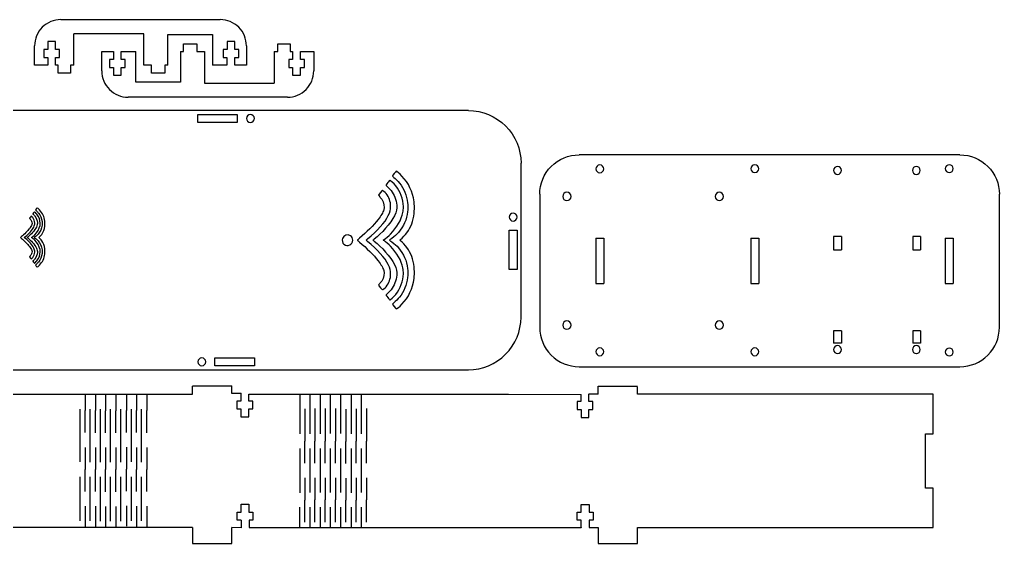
# Model space of a CAD drawing. Extents: x -98 to 566, y 230 to 443.
# Drawn here: x 192.7 to 565.6, y 230.1 to 429.5 of the extents above; entities that cross this region are included whole.
import ezdxf

# ---------------------------------------------------------------- set-up
doc = ezdxf.new("R2010")
doc.units = 0
doc.layers.add('Layer', color=7, linetype='CONTINUOUS')
doc.layers.add('Layer_1', color=7, linetype='CONTINUOUS')

msp = doc.modelspace()

# ---------------------------------------------------------------- linework, layer by layer
at = {"layer": 'Layer', "color": 7}
for p, q in [((333.913048, 358.412459), (333.913105, 358.414265)), ((338.770347, 358.088298), (338.770996, 358.088976)), ((342.936793, 358.003829), (342.936793, 358.003829)), ((198.442286, 352.071407), (198.44231, 352.072182)), ((200.526975, 351.932282), (200.527253, 351.932572)), ((202.315159, 351.896029), (202.315159, 351.896029)), ((193.007432, 346.553933), (193.008644, 346.552722)), ((193.021459, 346.55294), (193.021459, 346.55294)), ((195.539972, 346.553873), (195.539972, 346.552661)), ((319.476986, 345.517754), (319.476986, 345.517754)), ((321.249906, 345.556813), (321.252729, 345.553991)), ((321.282588, 345.554499), (321.282588, 345.554499)), ((327.150693, 345.556672), (327.150693, 345.55385))]:
    msp.add_line(p, q, dxfattribs=at)
for points in [[(336.035303, 371.774044), (335.926817, 371.732416), (334.594304, 370.016195), (334.594304, 369.918207)], [(334.594304, 369.918207), (334.594304, 369.883607), (334.822227, 369.671319), (335.100837, 369.446614)], [(335.100837, 369.446614), (335.777295, 368.901022), (336.70654, 367.965991), (337.249225, 367.28513)], [(338.185893, 369.972789), (337.338012, 370.857584), (336.177853, 371.828739), (336.035303, 371.774044)], [(342.847272, 360.19805), (342.319235, 364.00472), (340.749966, 367.296955), (338.185893, 369.972789)], [(332.816417, 367.446702), (332.203628, 366.631052), (332.04516, 366.34629), (332.20947, 366.34629)], [(332.20947, 366.34629), (332.334015, 366.34629), (333.638079, 365.045979), (334.071855, 364.490453)], [(333.552227, 368.361498), (333.514889, 368.348233), (333.183814, 367.935681), (332.816417, 367.446702)], [(335.849064, 366.241501), (335.155052, 367.08907), (333.714533, 368.419014), (333.552227, 368.361498)], [(338.768174, 358.37498), (338.712576, 361.110729), (337.658391, 364.031842), (335.849064, 366.241501)], [(337.249225, 367.28513), (338.95715, 365.142358), (340.041024, 362.563948), (340.393209, 359.813777)], [(329.325949, 362.700148), (329.273908, 362.592057), (329.349374, 362.477588), (329.751682, 362.062608)], [(330.753853, 364.523219), (330.656825, 364.520397), (329.477898, 363.015729), (329.325949, 362.700148)], [(329.751682, 362.062608), (330.021401, 361.78445), (330.370821, 361.36075), (330.526777, 361.119421)], [(332.17518, 363.27653), (331.736438, 363.812809), (330.922678, 364.527255), (330.753853, 364.523219)], [(333.913105, 358.414265), (333.903509, 360.210638), (333.29803, 361.904112), (332.17518, 363.27653)], [(334.071855, 364.490453), (335.323228, 362.887882), (336.079471, 360.973174), (336.272624, 358.918624)], [(330.526777, 361.119421), (331.359248, 359.831359), (331.675619, 358.226277), (331.319313, 357.117397)], [(333.030991, 354.884229), (333.686, 356.226845), (333.919624, 357.166363), (333.913048, 358.412459)], [(336.272624, 358.918624), (336.405635, 357.504155), (336.17156, 356.458239), (335.366549, 354.868566)], [(338.573864, 356.138594), (338.701767, 356.766256), (338.766593, 357.421322), (338.770347, 358.088298)], [(338.770996, 358.088976), (338.770996, 358.184254), (338.770826, 358.279222), (338.768174, 358.37498)], [(340.393209, 359.813777), (340.488882, 359.066847), (340.489278, 357.170822), (340.393209, 356.390336)], [(342.936793, 358.003829), (342.936793, 358.894551), (342.906257, 359.772685), (342.847272, 360.19805)], [(197.086401, 354.694065), (197.044758, 354.692854), (196.538778, 354.04707), (196.473564, 353.911627)], [(197.696416, 354.159003), (197.508114, 354.389167), (197.158859, 354.695797), (197.086401, 354.694065)], [(197.971627, 355.948786), (197.708626, 355.598719), (197.640613, 355.476503), (197.711133, 355.476503)], [(197.711133, 355.476503), (197.764586, 355.476503), (198.324273, 354.918427), (198.510444, 354.680002)], [(198.287427, 356.341404), (198.271402, 356.335711), (198.129309, 356.158649), (197.971627, 355.948786)], [(199.273199, 355.431529), (198.975338, 355.795295), (198.357086, 356.366089), (198.287427, 356.341404)], [(198.510444, 354.680002), (199.047517, 353.9922), (199.372086, 353.170432), (199.454985, 352.288647)], [(199.35313, 357.806024), (199.306569, 357.788158), (198.734672, 357.051578), (198.734672, 357.009523)], [(198.734672, 357.009523), (198.734672, 356.994673), (198.832494, 356.903562), (198.95207, 356.807121)], [(198.95207, 356.807121), (199.242397, 356.57296), (199.641216, 356.171658), (199.87413, 355.879441)], [(200.526042, 352.055322), (200.50218, 353.229469), (200.049738, 354.483172), (199.273199, 355.431529)], [(200.276135, 357.032949), (199.912236, 357.412691), (199.414311, 357.829498), (199.35313, 357.806024)], [(199.87413, 355.879441), (200.607148, 354.959791), (201.072333, 353.853172), (201.223486, 352.672834)], [(202.276738, 352.83776), (202.050111, 354.471532), (201.376602, 355.884516), (200.276135, 357.032949)], [(325.162297, 346.050504), (328.769972, 348.943875), (331.783992, 352.328199), (333.030991, 354.884229)], [(335.366549, 354.868566), (333.898203, 351.969015), (330.444424, 347.972833), (327.659427, 345.954069)], [(331.319313, 357.117397), (331.012368, 356.162103), (330.166887, 354.726552), (329.120717, 353.383908)], [(333.897187, 347.874732), (336.303329, 350.350753), (338.00798, 353.36181), (338.573864, 356.138594)], [(340.393209, 356.390336), (340.035323, 353.482516), (338.824449, 350.741772), (336.912986, 348.515095)], [(340.113753, 348.375366), (341.631882, 350.521695), (342.500929, 352.858438), (342.849446, 355.726606)], [(342.849446, 355.726606), (342.908176, 356.209827), (342.937047, 357.113108), (342.936793, 358.003829)], [(197.329089, 351.515584), (197.197353, 351.105584), (196.834483, 350.489464), (196.385481, 349.913219)], [(196.473564, 353.911627), (196.451228, 353.865236), (196.483617, 353.816107), (196.656282, 353.638003)], [(196.656282, 353.638003), (196.772043, 353.518621), (196.922009, 353.336775), (196.988943, 353.2332)], [(196.988943, 353.2332), (197.346229, 352.680381), (197.482011, 351.9915), (197.329089, 351.515584)], [(198.44231, 352.072182), (198.438192, 352.843162), (198.178328, 353.569979), (197.696416, 354.159003)], [(198.063719, 350.557137), (198.34484, 351.133371), (198.445109, 351.536599), (198.442286, 352.071407)], [(198.435479, 347.548754), (199.468163, 348.611429), (200.199777, 349.903735), (200.442647, 351.095494)], [(199.454985, 352.288647), (199.512072, 351.681575), (199.41161, 351.232682), (199.06611, 350.550415)], [(201.223486, 351.203539), (201.069886, 349.955541), (200.550195, 348.779249), (199.72982, 347.823589)], [(200.442647, 351.095494), (200.497541, 351.364879), (200.525364, 351.646024), (200.526975, 351.932282)], [(200.527253, 351.932572), (200.527253, 351.973465), (200.527181, 352.014223), (200.526042, 352.055322)], [(201.103547, 347.763619), (201.755108, 348.684795), (202.128092, 349.687695), (202.27767, 350.918675)], [(201.223486, 352.672834), (201.264548, 352.352262), (201.264717, 351.538513), (201.223486, 351.203539)], [(202.315159, 351.896029), (202.315159, 352.278315), (202.302053, 352.655198), (202.276738, 352.83776)], [(202.27767, 350.918675), (202.302877, 351.126067), (202.315268, 351.513743), (202.315159, 351.896029)], [(329.120717, 353.383908), (327.522098, 351.332265), (324.637476, 348.433109), (322.105689, 346.336142)], [(193.374723, 346.888411), (193.181927, 346.728718), (193.024438, 346.57708), (193.010218, 346.55575)], [(196.385481, 349.913219), (195.699374, 349.032681), (194.461333, 347.788402), (193.374723, 346.888411)], [(194.686579, 346.765819), (196.234945, 348.007615), (197.528523, 349.460123), (198.063719, 350.557137)], [(199.06611, 350.550415), (198.435915, 349.305966), (196.953598, 347.590857), (195.758314, 346.72443)], [(197.366299, 346.638867), (197.66932, 346.840057), (198.118565, 347.222646), (198.435479, 347.548754)], [(199.72982, 347.823589), (199.403797, 347.443798), (199.113446, 347.182904), (198.622231, 346.830319)], [(200.071856, 346.660706), (200.340174, 346.87482), (200.891274, 347.463505), (201.103547, 347.763619)], [(318.601448, 347.244756), (317.496633, 347.976586), (316.006472, 347.463676), (315.553561, 346.194579)], [(319.476986, 345.517754), (319.479809, 346.281503), (319.187116, 346.856842), (318.601448, 347.244756)], [(331.406012, 345.754707), (332.112047, 346.223478), (333.158781, 347.114906), (333.897187, 347.874732)], [(336.912986, 348.515095), (336.153356, 347.630187), (335.476842, 347.022308), (334.332318, 346.200788)], [(337.709925, 345.805592), (338.335104, 346.304476), (339.619158, 347.676104), (340.113753, 348.375366)], [(193.010218, 346.55575), (193.009007, 346.55575), (193.00828, 346.554539), (193.007432, 346.553933)], [(193.008644, 346.552722), (193.008571, 346.552722), (193.007432, 346.551511), (193.007432, 346.551511)], [(193.007432, 346.551511), (193.008644, 346.550299), (193.008765, 346.550299), (193.009249, 346.550299)], [(193.009249, 346.550299), (193.020272, 346.531767), (193.179698, 346.379148), (193.374699, 346.217639)], [(193.017704, 346.55294), (193.019036, 346.554151), (193.020126, 346.554151), (193.021459, 346.55294)], [(193.021459, 346.55294), (193.020247, 346.551729), (193.018915, 346.551729), (193.017704, 346.55294)], [(193.374699, 346.217639), (194.461309, 345.317648), (195.69935, 344.073368), (196.385457, 343.19283)], [(194.444823, 346.552165), (194.477879, 346.593045), (194.573483, 346.67512), (194.686579, 346.765819)], [(194.686579, 346.339455), (194.57352, 346.43013), (194.477903, 346.511285), (194.444823, 346.552165)], [(198.063719, 342.548137), (197.528523, 343.645151), (196.234945, 345.097659), (194.686579, 346.339455)], [(195.758314, 346.72443), (195.657319, 346.651209), (195.571817, 346.58694), (195.539972, 346.553873)], [(195.539972, 346.552661), (195.571817, 346.519606), (195.657319, 346.455324), (195.758314, 346.382116)], [(195.758314, 346.382116), (196.953598, 345.515677), (198.435915, 343.800568), (199.06611, 342.556131)], [(196.385457, 343.19283), (196.834459, 342.616585), (197.19734, 342.000453), (197.329065, 341.590465)], [(197.246348, 346.553606), (197.275963, 346.579515), (197.318103, 346.606877), (197.366299, 346.638867)], [(197.366299, 346.467389), (197.317885, 346.499535), (197.275975, 346.527564), (197.246348, 346.553606)], [(198.435479, 345.557514), (198.118565, 345.883609), (197.66932, 346.266198), (197.366299, 346.467389)], [(198.622231, 346.830319), (198.433577, 346.6949), (198.27856, 346.579115), (198.258647, 346.55294)], [(198.258647, 346.55294), (198.27856, 346.526765), (198.433577, 346.411925), (198.622231, 346.276518)], [(200.442647, 342.010761), (200.199777, 343.202532), (199.468163, 344.494838), (198.435479, 345.557514)], [(198.622231, 346.276518), (199.113446, 345.92392), (199.403797, 345.663027), (199.72982, 345.283236)], [(199.72982, 345.283236), (200.550195, 344.327575), (201.069886, 343.151284), (201.223486, 341.903286)], [(199.94253, 346.55294), (199.973477, 346.583185), (200.018899, 346.618445), (200.071856, 346.660706)], [(200.071856, 346.446119), (200.018899, 346.48838), (199.973477, 346.522707), (199.94253, 346.55294)], [(201.103547, 345.343205), (200.891274, 345.643319), (200.340174, 346.232004), (200.071856, 346.446119)], [(202.27767, 342.18815), (202.128092, 343.41913), (201.755108, 344.42203), (201.103547, 345.343205)], [(315.553561, 346.194579), (315.291208, 345.459475), (315.556384, 344.49927), (316.153961, 344.009078)], [(316.153961, 344.009078), (317.49065, 342.913774), (319.474446, 343.81522), (319.476986, 345.517754)], [(321.256398, 345.561046), (321.253575, 345.561046), (321.251882, 345.558224), (321.249906, 345.556813)], [(321.252729, 345.553991), (321.252559, 345.553991), (321.249906, 345.551169), (321.249906, 345.551169)], [(321.249906, 345.551169), (321.252729, 345.548346), (321.253011, 345.548346), (321.25414, 345.548346)], [(321.25414, 345.548346), (321.279822, 345.505166), (321.651283, 345.149566), (322.105632, 344.773251)], [(322.105689, 346.336142), (321.656476, 345.96406), (321.28953, 345.610746), (321.256398, 345.561046)], [(321.273839, 345.554499), (321.276943, 345.557321), (321.279483, 345.557321), (321.282588, 345.554499)], [(321.282588, 345.554499), (321.279766, 345.551677), (321.276661, 345.551677), (321.273839, 345.554499)], [(322.105632, 344.773251), (324.63742, 342.676284), (327.522041, 339.777128), (329.120661, 337.725485)], [(324.599009, 345.552693), (324.676028, 345.647943), (324.898786, 345.839176), (325.162297, 346.050504)], [(325.162297, 345.057082), (324.89887, 345.268354), (324.676084, 345.457443), (324.599009, 345.552693)], [(333.030991, 336.223357), (331.783992, 338.779388), (328.769972, 342.163712), (325.162297, 345.057082)], [(327.659427, 345.954069), (327.42411, 345.783466), (327.22489, 345.633719), (327.150693, 345.556672)], [(327.150693, 345.55385), (327.22489, 345.476831), (327.42411, 345.327056), (327.659427, 345.156481)], [(327.659427, 345.156481), (330.444424, 343.137689), (333.898203, 339.141507), (335.366549, 336.241984)], [(331.126527, 345.556051), (331.19553, 345.616418), (331.293716, 345.680172), (331.406012, 345.754707)], [(331.406012, 345.355165), (331.293208, 345.430067), (331.195559, 345.495373), (331.126527, 345.556051)], [(333.897187, 343.235168), (333.158781, 343.994967), (332.112047, 344.886394), (331.406012, 345.355165)], [(334.332318, 346.200788), (333.892756, 345.885263), (333.531568, 345.615487), (333.485171, 345.554499)], [(333.485171, 345.554499), (333.531568, 345.493511), (333.892756, 345.225936), (334.332318, 344.91044)], [(338.573864, 334.971278), (338.00798, 337.748091), (336.303329, 340.759148), (333.897187, 343.235168)], [(334.332318, 344.91044), (335.476842, 344.088891), (336.153356, 343.481012), (336.912986, 342.596104)], [(337.408596, 345.554499), (337.480704, 345.62497), (337.586537, 345.707125), (337.709925, 345.805592)], [(337.709925, 345.305607), (337.586537, 345.404074), (337.480704, 345.484056), (337.408596, 345.554499)], [(340.113753, 342.735833), (339.619158, 343.435095), (338.335104, 344.806723), (337.709925, 345.305607)], [(196.65627, 339.468046), (196.483581, 339.28993), (196.451204, 339.240826), (196.47354, 339.194422)], [(196.988919, 339.872849), (196.921985, 339.769287), (196.772018, 339.587416), (196.65627, 339.468046)], [(197.329065, 341.590465), (197.481987, 341.114549), (197.346192, 340.425669), (196.988919, 339.872849)], [(197.696392, 338.947034), (198.178292, 339.53607), (198.438241, 340.262887), (198.442286, 341.033867)], [(198.442286, 341.033867), (198.445193, 341.568675), (198.34484, 341.971904), (198.063719, 342.548137)], [(199.454985, 340.817887), (199.372086, 339.936101), (199.047517, 339.114346), (198.510444, 338.426531)], [(199.06611, 342.556131), (199.41161, 341.873864), (199.512072, 341.424971), (199.454985, 340.817887)], [(199.273199, 337.675017), (200.049738, 338.623373), (200.50218, 339.877077), (200.526042, 341.051224)], [(201.223486, 340.433978), (201.072333, 339.253653), (200.607148, 338.147033), (199.87413, 337.227383)], [(200.276135, 336.073876), (201.376602, 337.222308), (202.050111, 338.635304), (202.276738, 340.269065)], [(200.526042, 341.051224), (200.532704, 341.379985), (200.505378, 341.702895), (200.442647, 342.010761)], [(201.223486, 341.903286), (201.264717, 341.568312), (201.264548, 340.754562), (201.223486, 340.433978)], [(202.276738, 340.269065), (202.302053, 340.451626), (202.315159, 340.828522), (202.315159, 341.210796)], [(202.315159, 341.210796), (202.315159, 341.593082), (202.302877, 341.980758), (202.27767, 342.18815)], [(336.912986, 342.596104), (338.824449, 340.369428), (340.035323, 337.628683), (340.393209, 334.720863)], [(342.849446, 335.384593), (342.500929, 338.252761), (341.631882, 340.589504), (340.113753, 342.735833)], [(196.47354, 339.194422), (196.538754, 339.058979), (197.044722, 338.412977), (197.086365, 338.411984)], [(197.086365, 338.411984), (197.158847, 338.410288), (197.508089, 338.716883), (197.696392, 338.947034)], [(197.711133, 337.630031), (197.640613, 337.630031), (197.708589, 337.507827), (197.971627, 337.15776)], [(198.510444, 338.426531), (198.324273, 338.188119), (197.764586, 337.630031), (197.711133, 337.630031)], [(197.971627, 337.15776), (198.129309, 336.947897), (198.271402, 336.770811), (198.287427, 336.765142)], [(198.287427, 336.765142), (198.357086, 336.740457), (198.975338, 337.311251), (199.273199, 337.675017)], [(198.95207, 336.299703), (198.832494, 336.203263), (198.734672, 336.112164), (198.734672, 336.097301)], [(198.734672, 336.097301), (198.734672, 336.055246), (199.306569, 335.318667), (199.35313, 335.300801)], [(199.87413, 337.227383), (199.641216, 336.935179), (199.242397, 336.533864), (198.95207, 336.299703)], [(199.35313, 335.300801), (199.414311, 335.277326), (199.912236, 335.694121), (200.276135, 336.073876)], [(329.120661, 337.725485), (330.16683, 336.382841), (331.01234, 334.947261), (331.319257, 333.991996)], [(333.913048, 332.695128), (333.919822, 333.941224), (333.686, 334.880742), (333.030991, 336.223357)], [(335.366549, 336.241984), (336.17156, 334.652311), (336.405635, 333.606395), (336.272624, 332.191898)], [(331.319257, 333.991996), (331.675562, 332.883116), (331.359163, 331.278034), (330.52672, 329.989972)], [(332.175124, 327.832834), (333.297945, 329.205281), (333.903622, 330.898755), (333.913048, 332.695128)], [(336.272624, 332.191898), (336.079471, 330.137348), (335.323228, 328.222668), (334.071855, 326.620069)], [(335.849064, 324.869049), (337.658391, 327.078708), (338.712576, 329.999821), (338.768174, 332.73557)], [(338.768174, 332.73557), (338.783696, 333.501578), (338.720026, 334.253954), (338.573864, 334.971278)], [(340.393209, 334.720863), (340.489278, 333.940377), (340.488882, 332.044352), (340.393209, 331.297394)], [(342.847272, 330.913149), (342.906257, 331.338514), (342.936793, 332.216677), (342.936793, 333.10737)], [(342.936793, 333.10737), (342.936793, 333.998092), (342.908176, 334.901372), (342.849446, 335.384593)], [(329.751653, 329.046785), (329.349289, 328.631777), (329.273851, 328.517364), (329.325893, 328.409245)], [(329.325893, 328.409245), (329.477841, 328.093664), (330.65674, 326.588488), (330.753768, 326.586174)], [(330.52672, 329.989972), (330.370764, 329.748672), (330.021345, 329.324915), (329.751653, 329.046785)], [(340.393209, 331.297394), (340.041024, 328.547252), (338.95715, 325.968841), (337.249225, 323.826069)], [(338.185893, 321.13841), (340.749966, 323.814244), (342.319235, 327.106507), (342.847272, 330.913149)], [(330.753768, 326.586174), (330.92265, 326.582223), (331.736381, 327.296584), (332.175124, 327.832834)], [(332.20947, 324.764232), (332.04516, 324.764232), (332.203544, 324.479498), (332.816417, 323.663848)], [(334.071855, 326.620069), (333.638079, 326.064571), (332.334015, 324.764232), (332.20947, 324.764232)], [(333.552227, 322.749052), (333.714533, 322.691536), (335.155052, 324.02148), (335.849064, 324.869049)], [(332.816417, 323.663848), (333.183814, 323.174869), (333.514889, 322.76226), (333.552227, 322.749052)], [(335.100837, 321.664585), (334.822227, 321.43988), (334.594304, 321.227621), (334.594304, 321.192992)], [(334.594304, 321.192992), (334.594304, 321.095004), (335.926817, 319.378783), (336.035303, 319.337155)], [(337.249225, 323.826069), (336.70654, 323.145236), (335.777295, 322.210177), (335.100837, 321.664585)], [(336.035303, 319.337155), (336.177853, 319.28246), (337.338012, 320.253587), (338.185893, 321.13841)]]:
    msp.add_open_spline(points, degree=3, dxfattribs=at)
at = {"layer": 'Layer_1', "color": 7}
for p, q in [((208.369249, 429.525883), (269.025849, 429.525883)), ((238.869273, 424.144684), (213.369248, 424.144684)), ((213.369248, 412.154685), (213.369248, 424.144684)), ((239.998162, 424.144684), (238.869273, 424.144684)), ((239.998162, 412.154685), (239.998162, 424.144684)), ((249.100147, 423.798383), (266.100147, 423.798383)), ((249.100147, 412.154685), (249.100147, 423.798383)), ((266.100147, 423.798383), (266.100147, 412.154685)), ((198.369249, 412.154685), (198.369249, 419.525883)), ((201.879749, 418.144685), (201.879749, 415.144685)), ((203.379749, 418.144685), (201.879749, 418.144685)), ((203.379749, 421.144684), (203.379749, 418.144685)), ((206.379749, 421.144684), (203.379749, 421.144684)), ((206.379749, 418.144685), (206.379749, 421.144684)), ((207.879749, 418.144685), (206.379749, 418.144685)), ((207.879749, 415.144685), (207.879749, 418.144685)), ((255.017115, 417.336716), (255.017115, 420.336716)), ((255.017115, 420.336716), (260.089303, 420.336716)), ((260.089303, 420.336716), (260.089303, 417.336716)), ((271.627749, 418.154684), (270.100148, 418.154684)), ((270.100148, 418.154684), (270.100148, 415.154684)), ((274.572549, 421.154684), (271.627749, 421.154684)), ((271.627749, 421.154684), (271.627749, 418.154684)), ((274.572549, 418.154684), (274.572549, 421.154684)), ((276.100147, 418.154684), (274.572549, 418.154684)), ((276.100147, 415.154684), (276.100147, 418.154684)), ((279.025849, 419.525883), (279.025849, 412.154685)), ((290.978934, 420.336716), (295.668333, 420.336716)), ((290.978934, 417.336716), (290.978934, 420.336716)), ((295.668333, 420.336716), (295.668333, 417.346716)), ((201.879749, 415.144685), (203.379749, 415.144685)), ((203.379749, 415.144685), (203.379749, 412.144685)), ((206.379749, 415.144685), (207.879749, 415.144685)), ((206.379749, 412.144685), (206.379749, 415.144685)), ((223.968033, 409.965518), (223.968033, 417.336716)), ((223.968033, 417.336716), (228.393735, 417.336716)), ((228.393735, 414.336717), (226.893735, 414.336717)), ((226.893735, 414.336717), (226.893735, 411.336717)), ((228.393735, 417.336716), (228.393735, 414.336717)), ((231.393735, 414.336717), (231.393735, 417.336716)), ((231.393735, 417.336716), (236.893735, 417.336716)), ((232.893735, 414.336717), (231.393735, 414.336717)), ((232.893735, 411.336717), (232.893735, 414.336717)), ((236.893735, 405.693018), (236.893735, 417.336716)), ((253.893735, 417.336716), (253.893735, 405.693018)), ((253.893735, 417.336716), (255.017115, 417.336716)), ((260.089303, 417.336716), (261.772631, 417.336716)), ((261.772631, 417.336716), (262.99572, 417.336716)), ((262.99572, 417.336716), (262.99572, 405.346717)), ((270.100148, 415.154684), (271.600147, 415.154684)), ((271.600147, 415.154684), (271.600147, 412.154685)), ((274.600147, 412.154685), (274.600147, 415.154684)), ((274.600147, 415.154684), (276.100147, 415.154684)), ((289.624635, 417.336716), (290.978934, 417.336716)), ((289.624635, 417.336716), (289.624635, 405.346717)), ((295.114133, 414.346716), (295.114133, 411.346716)), ((296.614133, 414.346716), (295.114133, 414.346716)), ((295.668333, 417.346716), (296.614133, 417.346716)), ((296.614133, 417.346716), (296.614133, 414.346716)), ((299.614133, 417.346716), (304.624633, 417.336725)), ((299.614133, 414.346716), (299.614133, 417.346716)), ((301.114133, 414.346716), (299.614133, 414.346716)), ((301.114133, 411.346716), (301.114133, 414.346716)), ((304.624633, 417.336716), (304.624633, 409.965518)), ((203.379749, 412.144685), (198.369249, 412.154676)), ((207.325549, 412.144685), (206.379749, 412.144685)), ((207.325549, 409.154685), (207.325549, 412.144685)), ((212.014948, 412.154685), (212.014948, 409.154685)), ((213.369248, 412.154685), (212.014948, 412.154685)), ((226.893735, 411.336717), (228.421334, 411.336717)), ((228.421334, 411.336717), (228.421334, 408.336717)), ((231.366133, 408.336717), (231.366133, 411.336717)), ((231.366133, 411.336717), (232.893735, 411.336717)), ((241.221251, 412.154685), (239.998162, 412.154685)), ((242.904579, 412.154685), (241.221251, 412.154685)), ((242.904579, 409.154685), (242.904579, 412.154685)), ((249.100147, 412.154685), (247.976767, 412.154685)), ((247.976767, 412.154685), (247.976767, 409.154685)), ((271.600147, 412.154685), (266.100147, 412.154685)), ((279.025849, 412.154685), (274.600147, 412.154685)), ((295.114133, 411.346716), (296.614133, 411.346716)), ((296.614133, 411.346716), (296.614133, 408.346717)), ((299.614133, 411.346716), (301.114133, 411.346716)), ((299.614133, 408.346717), (299.614133, 411.346716)), ((212.014948, 409.154685), (207.325549, 409.154685)), ((228.421334, 408.336717), (231.366133, 408.336717)), ((247.976767, 409.154685), (242.904579, 409.154685)), ((296.614133, 408.346717), (299.614133, 408.346717)), ((253.893735, 405.693018), (236.893735, 405.693018)), ((262.99572, 405.346717), (264.124609, 405.346717)), ((264.124609, 405.346717), (289.624635, 405.346717)), ((294.624633, 399.965518), (233.968033, 399.965518)), ((363.53816, 394.883901), (146.538357, 394.883901)), ((260.538158, 393.383901), (275.538156, 393.383901)), ((260.538158, 390.383902), (260.538158, 393.383901)), ((275.538156, 393.383901), (275.538156, 390.383902)), ((280.538174, 393.383901), (280.538174, 393.383901)), ((275.538156, 390.383902), (260.538158, 390.383902)), ((550.647965, 378.029769), (405.647968, 378.029769)), ((383.53816, 316.227303), (383.53816, 374.883901)), ((413.545966, 371.18677), (413.545966, 371.18677)), ((472.551577, 371.265169), (472.551577, 371.265169)), ((504.032367, 370.604071), (504.032367, 370.604071)), ((534.032364, 370.604071), (534.032364, 370.604071)), ((546.552765, 371.279367), (546.552765, 371.279367)), ((390.647969, 363.029769), (390.647969, 312.373171)), ((565.647965, 312.373171), (565.647965, 363.029769)), ((401.032368, 360.601469), (401.032368, 360.601469)), ((459.032367, 360.601469), (459.032367, 360.601469)), ((380.53816, 355.827303), (380.53816, 355.827303)), ((379.03816, 334.327312), (379.03816, 349.327313)), ((379.03816, 349.327313), (382.03816, 349.327313)), ((382.03816, 349.327313), (382.03816, 334.327312)), ((505.547966, 346.98069), (502.547966, 346.98069)), ((502.547966, 346.98069), (502.547966, 341.9085)), ((505.547966, 346.98069), (505.547966, 341.9085)), ((535.647965, 346.98069), (532.647965, 346.98069)), ((532.647965, 346.98069), (532.647965, 341.9085)), ((535.647965, 346.98069), (535.647965, 341.9085)), ((412.047968, 346.30524), (415.047968, 346.30524)), ((412.047968, 346.30524), (412.047968, 329.09771)), ((415.047968, 346.30524), (415.047968, 329.09771)), ((471.047997, 346.30524), (474.047997, 346.30524)), ((471.047997, 346.30524), (471.047997, 329.09771)), ((474.047997, 346.30524), (474.047997, 329.09771)), ((545.047965, 346.30524), (548.047965, 346.30524)), ((545.047965, 346.30524), (545.047965, 329.09771)), ((548.047965, 346.30524), (548.047965, 329.09771)), ((502.547966, 341.9085), (505.547966, 341.9085)), ((532.647965, 341.9085), (535.647965, 341.9085)), ((382.03816, 334.327312), (379.03816, 334.327312)), ((412.047968, 329.09771), (415.047968, 329.09771)), ((471.047997, 329.09771), (474.047997, 329.09771)), ((545.047965, 329.09771), (548.047965, 329.09771)), ((401.032368, 311.601471), (401.032368, 311.601471)), ((459.032367, 311.601471), (459.032367, 311.601471)), ((505.547966, 311.018871), (502.547966, 311.018871)), ((502.547966, 311.018871), (502.547966, 306.329471)), ((505.547966, 311.018871), (505.547966, 306.329471)), ((532.647965, 311.018871), (532.647965, 306.329471)), ((535.647965, 311.018871), (532.647965, 311.018871)), ((535.647965, 311.018871), (535.647965, 306.329471)), ((505.547966, 306.329471), (502.547966, 306.329471)), ((535.647965, 306.329471), (532.647965, 306.329471)), ((504.032367, 302.383572), (504.032367, 302.383572)), ((534.032364, 302.383572), (534.032364, 302.383572)), ((262.038169, 300.727306), (262.038169, 300.727306)), ((267.038159, 297.727304), (267.038159, 300.727303)), ((267.038159, 300.727303), (282.038157, 300.727303)), ((282.038157, 300.727303), (282.038157, 297.727304)), ((413.545966, 301.54417), (413.545966, 301.54417)), ((472.551577, 301.54417), (472.551577, 301.54417)), ((546.552765, 301.451573), (546.552765, 301.451573)), ((181.538372, 296.227304), (363.53816, 296.227304)), ((282.038157, 297.727304), (267.038159, 297.727304)), ((405.647968, 297.373171), (550.647965, 297.373171)), ((258.488267, 290.114071), (273.488266, 290.114071)), ((258.495332, 286.923569), (258.488332, 289.936288)), ((273.488266, 287.114072), (273.488266, 290.114071)), ((276.90576, 287.267838), (276.90576, 284.267838)), ((412.93084, 286.908312), (412.93084, 289.908312)), ((412.93084, 289.908312), (427.930838, 289.908312)), ((427.930846, 286.907863), (427.930846, 289.730102)), ((189.680901, 286.910869), (212.430871, 286.910869)), ((212.430871, 286.910869), (238.316801, 286.910869)), ((217.613825, 286.786273), (217.613825, 280.649803)), ((221.501756, 286.782774), (221.501756, 280.63579)), ((225.390098, 286.780773), (225.390098, 280.627871)), ((229.278307, 286.779664), (229.278307, 280.623641)), ((233.302457, 286.792163), (233.302457, 280.673182)), ((237.189857, 286.786273), (237.189857, 280.649803)), ((238.316801, 286.910869), (258.495332, 286.923569)), ((241.077767, 286.782774), (241.077767, 280.63579)), ((276.988307, 287.114072), (273.488266, 287.114072)), ((276.90576, 284.267838), (275.40576, 284.267838)), ((275.40576, 284.267838), (275.40576, 281.267838)), ((279.905759, 284.267838), (279.905759, 286.964669)), ((279.905759, 286.964669), (279.988306, 286.936255)), ((281.405759, 284.267838), (279.905759, 284.267838)), ((279.988306, 286.936255), (299.044704, 286.910855)), ((281.405759, 281.267838), (281.405759, 284.267838)), ((299.044704, 286.910855), (324.93062, 286.910855)), ((299.283741, 286.849059), (299.283741, 271.767313)), ((303.171408, 286.933768), (303.171408, 271.825301)), ((307.05964, 286.983307), (307.05964, 271.859012)), ((310.947957, 287.009469), (310.947957, 271.877083)), ((314.836302, 287.021257), (314.836302, 271.885183)), ((318.859775, 286.849059), (318.859775, 271.767313)), ((322.747414, 286.933768), (322.747414, 271.825301)), ((324.93062, 286.910855), (378.805573, 286.910855)), ((378.805573, 286.910855), (406.372164, 286.737988)), ((406.354836, 284.076742), (404.854825, 284.076742)), ((404.854825, 284.076742), (404.854825, 281.076743)), ((406.372164, 286.737988), (406.354949, 284.076742)), ((406.430838, 286.908312), (406.431036, 286.908312)), ((409.35483, 284.076742), (409.35483, 287.076742)), ((410.854841, 284.076742), (409.35483, 284.076742)), ((412.93084, 286.908312), (409.430832, 286.908312)), ((410.854841, 281.076743), (410.854841, 284.076742)), ((432.680533, 286.910855), (427.930846, 286.907863)), ((486.555486, 286.910855), (432.680533, 286.910855)), ((537.58623, 286.910855), (486.555486, 286.910855)), ((540.430438, 286.923555), (537.58623, 286.910855)), ((540.430438, 277.226331), (540.430438, 286.923555)), ((215.669916, 261.087863), (215.669916, 281.249598)), ((217.613825, 272.255532), (217.613825, 280.649803)), ((219.557586, 261.038683), (219.557586, 281.227328)), ((221.501756, 272.230863), (221.501756, 280.63579)), ((223.445795, 261.010122), (223.445795, 281.214239)), ((225.390098, 272.217031), (225.390098, 280.627871)), ((227.334137, 260.995043), (227.334137, 281.207417)), ((229.278307, 272.209851), (229.278307, 280.623641)), ((231.222477, 260.988213), (231.222477, 281.20411)), ((233.302457, 272.296423), (233.302457, 280.673182)), ((235.245947, 261.087863), (235.245947, 281.249598)), ((237.189857, 272.255532), (237.189857, 280.649803)), ((239.133597, 261.038683), (239.133597, 281.227328)), ((241.077767, 272.230863), (241.077767, 280.63579)), ((275.40576, 281.267838), (276.933358, 281.267838)), ((276.933358, 281.267838), (276.933358, 278.267839)), ((279.878158, 278.267839), (279.878158, 281.267838)), ((279.878158, 281.267838), (281.405759, 281.267838)), ((301.227659, 281.343522), (301.227659, 268.998123)), ((305.115581, 281.396374), (305.115581, 269.040671)), ((309.003926, 281.426552), (309.003926, 269.064643)), ((312.89213, 281.441504), (312.89213, 269.076572)), ((316.91628, 281.255864), (316.91628, 268.928143)), ((320.803693, 281.343522), (320.803693, 268.998123)), ((324.691615, 281.396374), (324.691615, 269.040671)), ((404.854825, 281.076743), (406.382437, 281.076743)), ((406.382437, 281.076743), (406.382437, 278.076743)), ((409.327229, 278.076743), (409.327229, 281.076743)), ((409.327229, 281.076743), (410.854841, 281.076743)), ((215.669916, 261.087863), (215.669916, 277.862932)), ((219.557586, 261.038683), (219.557586, 277.840661)), ((223.445795, 261.010122), (223.445795, 277.827572)), ((227.334137, 260.995043), (227.334137, 277.820751)), ((231.222477, 260.988213), (231.222477, 277.817443)), ((235.245947, 261.087863), (235.245947, 277.862932)), ((239.133597, 261.038683), (239.133597, 277.840661)), ((276.933358, 278.267839), (279.878158, 278.267839)), ((406.382437, 278.076743), (409.327229, 278.076743)), ((540.430438, 271.866432), (540.430438, 277.226331)), ((301.227659, 260.603872), (301.227659, 268.998123)), ((305.115581, 260.635921), (305.115581, 269.040671)), ((309.003926, 260.653783), (309.003926, 269.064643)), ((312.89213, 260.662802), (312.89213, 269.076572)), ((316.91628, 260.551381), (316.91628, 268.928143)), ((320.803693, 260.603872), (320.803693, 268.998123)), ((324.691615, 260.635921), (324.691615, 269.040671)), ((537.537124, 256.601331), (537.537124, 271.866432)), ((537.537124, 271.866432), (540.430438, 271.866432)), ((217.613825, 266.659522), (217.613825, 258.265271)), ((221.501756, 266.627473), (221.501756, 258.222723)), ((225.390098, 266.609611), (225.390098, 258.198751)), ((229.278307, 266.600591), (229.278307, 258.186822)), ((233.302457, 266.712013), (233.302457, 258.335251)), ((237.189857, 266.659522), (237.189857, 258.265271)), ((241.077767, 266.627473), (241.077767, 258.222723)), ((299.283741, 266.175531), (299.283741, 249.400462)), ((299.283741, 266.175531), (299.283741, 249.400462)), ((303.171408, 266.224711), (303.171408, 249.422732)), ((303.171408, 266.224711), (303.171408, 249.422732)), ((307.05964, 266.253272), (307.05964, 249.435822)), ((307.05964, 266.253272), (307.05964, 249.435822)), ((310.947957, 266.268351), (310.947957, 249.442643)), ((310.947957, 266.268351), (310.947957, 249.442643)), ((314.836302, 266.275181), (314.836302, 249.445953)), ((314.836302, 266.275181), (314.836302, 249.445953)), ((318.859775, 266.175531), (318.859775, 249.400462)), ((318.859775, 266.175531), (318.859775, 249.400462)), ((322.747414, 266.224711), (322.747414, 249.422732)), ((322.747414, 266.224711), (322.747414, 249.422732)), ((217.613825, 249.870983), (217.613825, 258.265271)), ((221.501756, 249.818131), (221.501756, 258.222723)), ((225.390098, 249.787953), (225.390098, 258.198751)), ((229.278307, 249.773001), (229.278307, 258.186822)), ((233.302457, 249.958641), (233.302457, 258.335251)), ((237.189857, 249.870983), (237.189857, 258.265271)), ((241.077767, 249.818131), (241.077767, 258.222723)), ((215.669916, 238.721004), (215.669916, 255.496081)), ((215.669916, 238.721004), (215.669916, 255.496081)), ((219.557586, 238.636292), (219.557586, 255.438093)), ((219.557586, 238.636292), (219.557586, 255.438093)), ((223.445795, 238.586754), (223.445795, 255.404381)), ((223.445795, 238.586754), (223.445795, 255.404381)), ((227.334137, 238.560592), (227.334137, 255.386314)), ((227.334137, 238.560592), (227.334137, 255.386314)), ((231.222477, 238.548803), (231.222477, 255.378211)), ((231.222477, 238.548803), (231.222477, 255.378211)), ((235.245947, 238.721004), (235.245947, 255.496081)), ((235.245947, 238.721004), (235.245947, 255.496081)), ((239.133597, 238.636292), (239.133597, 255.438093)), ((239.133597, 238.636292), (239.133597, 255.438093)), ((301.227659, 255.007862), (301.227659, 246.613591)), ((305.115581, 255.032531), (305.115581, 246.627603)), ((309.003926, 255.046363), (309.003926, 246.635523)), ((312.89213, 255.053543), (312.89213, 246.639753)), ((316.91628, 254.966971), (316.91628, 246.590212)), ((320.803693, 255.007862), (320.803693, 246.613591)), ((324.691615, 255.032531), (324.691615, 246.627603)), ((537.537124, 251.1304), (537.537124, 256.601331)), ((540.430438, 251.1304), (537.537124, 251.1304)), ((540.430438, 237.906533), (540.430438, 251.1304)), ((301.227659, 238.219343), (301.227659, 246.613591)), ((305.115581, 238.222842), (305.115581, 246.627603)), ((309.003926, 238.224843), (309.003926, 246.635523)), ((312.89213, 238.225952), (312.89213, 246.639753)), ((316.91628, 238.213453), (316.91628, 246.590212)), ((320.803693, 238.219343), (320.803693, 246.613591)), ((324.691615, 238.222842), (324.691615, 246.627603)), ((217.612626, 244.285712), (217.612626, 236.535032)), ((221.501358, 244.230111), (221.501358, 236.469892)), ((225.390496, 244.198663), (225.390496, 236.432992)), ((229.279506, 244.183164), (229.279506, 236.414433)), ((233.300437, 244.377203), (233.300437, 236.642832)), ((237.188677, 244.285712), (237.188677, 236.535032)), ((241.077425, 244.230111), (241.077425, 236.469892)), ((277.029088, 241.977481), (277.029088, 244.977481)), ((277.029088, 244.977481), (279.973888, 244.977481)), ((279.973888, 244.977481), (279.973888, 241.977481)), ((299.266808, 243.850703), (299.266808, 236.347332)), ((299.266808, 243.850703), (299.266808, 236.347332)), ((303.161248, 243.856633), (303.161248, 236.341331)), ((303.161248, 243.856633), (303.161248, 236.341331)), ((307.056226, 243.860183), (307.056226, 236.337784)), ((307.056226, 243.860183), (307.056226, 236.337784)), ((310.951344, 243.862003), (310.951344, 236.335972)), ((310.951344, 243.862003), (310.951344, 236.335972)), ((314.84649, 243.862892), (314.84649, 236.335072)), ((314.84649, 243.862892), (314.84649, 236.335072)), ((318.84287, 243.850703), (318.84287, 236.347332)), ((318.84287, 243.850703), (318.84287, 236.347332)), ((322.737254, 243.856633), (322.737254, 236.341331)), ((322.737254, 243.856633), (322.737254, 236.341331)), ((406.484469, 241.965261), (406.484469, 244.965261)), ((406.484469, 244.965261), (409.42926, 244.965261)), ((409.42926, 244.965261), (409.42926, 241.965261)), ((275.501489, 238.977482), (275.501489, 241.977481)), ((275.501489, 241.977481), (277.029088, 241.977481)), ((277.001489, 238.977482), (275.501489, 238.977482)), ((277.001489, 238.977482), (276.994885, 236.072035)), ((279.973888, 241.977481), (281.501489, 241.977481)), ((280.001489, 238.977482), (279.994913, 236.086651)), ((281.501489, 238.977482), (280.001489, 238.977482)), ((281.501489, 241.977481), (281.501489, 238.977482)), ((404.956857, 238.965262), (404.956857, 241.965261)), ((404.956857, 241.965261), (406.484469, 241.965261)), ((406.456868, 238.965262), (404.956857, 238.965262)), ((406.45684, 235.965256), (406.45684, 238.965256)), ((409.42926, 241.965261), (410.956873, 241.965261)), ((409.456862, 238.965262), (409.44388, 236.12439)), ((410.956873, 238.965262), (409.456862, 238.965262)), ((410.956873, 241.965261), (410.956873, 238.965262)), ((212.430876, 236.088633), (130.930478, 236.088633)), ((240.388106, 236.088633), (212.430876, 236.088633)), ((258.488267, 236.088633), (240.388106, 236.088633)), ((258.488267, 236.088633), (258.488267, 233.088633)), ((276.994885, 236.072035), (273.488254, 236.08863)), ((273.488266, 233.088633), (273.488266, 236.088633)), ((279.994913, 236.086651), (299.044727, 236.088627)), ((299.044727, 236.088627), (324.930657, 236.088627)), ((324.930657, 236.088627), (406.430875, 236.088627)), ((406.430847, 236.088633), (406.431044, 236.088633)), ((406.430875, 236.088627), (406.45684, 235.965256)), ((409.44388, 236.12439), (412.930876, 236.088633)), ((412.930848, 236.088633), (412.930848, 233.088633)), ((427.930846, 233.098832), (427.930846, 236.098832)), ((427.930846, 236.098832), (430.124503, 236.098832)), ((430.124503, 236.098832), (536.462111, 236.098832)), ((536.462111, 236.098832), (540.430438, 236.111532)), ((540.430438, 236.111532), (540.430438, 237.906533)), ((258.488267, 233.088633), (258.488267, 230.088633)), ((273.488266, 230.088633), (273.488266, 233.088633)), ((412.930848, 233.088633), (412.930848, 230.088633)), ((427.930846, 230.088633), (427.930846, 233.098832)), ((258.488267, 230.088633), (273.488266, 230.088633)), ((412.930848, 230.088633), (427.930846, 230.088633))]:
    msp.add_line(p, q, dxfattribs=at)
for points in [[(208.369249, 429.525883), (205.717084, 429.525883), (203.173545, 428.472315), (201.298181, 426.596951)], [(276.096917, 426.596951), (274.221553, 428.472315), (271.678014, 429.525883), (269.025849, 429.525883)], [(201.298181, 426.596951), (199.422818, 424.721587), (198.369249, 422.178048), (198.369249, 419.525883)], [(279.025849, 419.525883), (279.025849, 422.178048), (277.97228, 424.721587), (276.096917, 426.596951)], [(223.968033, 409.965518), (223.968033, 407.313353), (225.021602, 404.769814), (226.896966, 402.89445)], [(301.695701, 402.89445), (303.571064, 404.769814), (304.624633, 407.313353), (304.624633, 409.965518)], [(226.896966, 402.89445), (228.772329, 401.019086), (231.315868, 399.965518), (233.968033, 399.965518)], [(294.624633, 399.965518), (297.276798, 399.965518), (299.820337, 401.019086), (301.695701, 402.89445)], [(280.538174, 393.383901), (279.709739, 393.383901), (279.038163, 392.712328), (279.038163, 391.883901)], [(279.038163, 391.883901), (279.038163, 391.055472), (279.709739, 390.383902), (280.538174, 390.383902)], [(282.038157, 391.883901), (282.038157, 392.712328), (281.366581, 393.383901), (280.538174, 393.383901)], [(280.538174, 390.383902), (281.366581, 390.383902), (282.038157, 391.055472), (282.038157, 391.883901)], [(363.53816, 394.883901), (368.84249, 394.883901), (373.929568, 392.776764), (377.680296, 389.026037)], [(377.680296, 389.026037), (381.431023, 385.275309), (383.53816, 380.188231), (383.53816, 374.883901)], [(395.041367, 373.636371), (397.854413, 376.449416), (401.669721, 378.029769), (405.647968, 378.029769)], [(550.647965, 378.029769), (554.626212, 378.029769), (558.441521, 376.449416), (561.254566, 373.636371)], [(390.647969, 363.029769), (390.647969, 367.008017), (392.228321, 370.823325), (395.041367, 373.636371)], [(413.545966, 374.18677), (412.717539, 374.18677), (412.045966, 373.515197), (412.045966, 372.68677)], [(415.045966, 372.68677), (415.045966, 373.515197), (414.374394, 374.18677), (413.545966, 374.18677)], [(472.551577, 374.265169), (471.72315, 374.265169), (471.051577, 373.593596), (471.051577, 372.765169)], [(474.051577, 372.765169), (474.051577, 373.593596), (473.380004, 374.265169), (472.551577, 374.265169)], [(504.032367, 373.604071), (503.20394, 373.604071), (502.532367, 372.932498), (502.532367, 372.104071)], [(505.532367, 372.104071), (505.532367, 372.932498), (504.860794, 373.604071), (504.032367, 373.604071)], [(534.032364, 373.604071), (533.203937, 373.604071), (532.532364, 372.932498), (532.532364, 372.104071)], [(535.532364, 372.104071), (535.532364, 372.932498), (534.860791, 373.604071), (534.032364, 373.604071)], [(546.552765, 374.279367), (545.724338, 374.279367), (545.052765, 373.607795), (545.052765, 372.779367)], [(548.052765, 372.779367), (548.052765, 373.607795), (547.381192, 374.279367), (546.552765, 374.279367)], [(561.254566, 373.636371), (564.067612, 370.823325), (565.647965, 367.008017), (565.647965, 363.029769)], [(412.045966, 372.68677), (412.045966, 371.858342), (412.717539, 371.18677), (413.545966, 371.18677)], [(413.545966, 371.18677), (414.374394, 371.18677), (415.045966, 371.858342), (415.045966, 372.68677)], [(471.051577, 372.765169), (471.051577, 371.936742), (471.72315, 371.265169), (472.551577, 371.265169)], [(472.551577, 371.265169), (473.380004, 371.265169), (474.051577, 371.936742), (474.051577, 372.765169)], [(502.532367, 372.104071), (502.532367, 371.275644), (503.20394, 370.604071), (504.032367, 370.604071)], [(504.032367, 370.604071), (504.860794, 370.604071), (505.532367, 371.275644), (505.532367, 372.104071)], [(532.532364, 372.104071), (532.532364, 371.275644), (533.203937, 370.604071), (534.032364, 370.604071)], [(534.032364, 370.604071), (534.860791, 370.604071), (535.532364, 371.275644), (535.532364, 372.104071)], [(545.052765, 372.779367), (545.052765, 371.95094), (545.724338, 371.279367), (546.552765, 371.279367)], [(546.552765, 371.279367), (547.381192, 371.279367), (548.052765, 371.95094), (548.052765, 372.779367)], [(401.032368, 363.801469), (400.148712, 363.801469), (399.432368, 363.085125), (399.432368, 362.201469)], [(399.432368, 362.201469), (399.432368, 361.317814), (400.148712, 360.601469), (401.032368, 360.601469)], [(402.632367, 362.201469), (402.632367, 363.085125), (401.916024, 363.801469), (401.032368, 363.801469)], [(401.032368, 360.601469), (401.916024, 360.601469), (402.632367, 361.317814), (402.632367, 362.201469)], [(459.032367, 363.801469), (458.148711, 363.801469), (457.432367, 363.085125), (457.432367, 362.201469)], [(457.432367, 362.201469), (457.432367, 361.317814), (458.148711, 360.601469), (459.032367, 360.601469)], [(460.632367, 362.201469), (460.632367, 363.085125), (459.916023, 363.801469), (459.032367, 363.801469)], [(459.032367, 360.601469), (459.916023, 360.601469), (460.632367, 361.317814), (460.632367, 362.201469)], [(380.53816, 355.827303), (379.709734, 355.827303), (379.03816, 355.15573), (379.03816, 354.327303)], [(382.03816, 354.327303), (382.03816, 355.15573), (381.366587, 355.827303), (380.53816, 355.827303)], [(379.03816, 354.327303), (379.03816, 353.498877), (379.709734, 352.827303), (380.53816, 352.827303)], [(380.53816, 352.827303), (381.366587, 352.827303), (382.03816, 353.498877), (382.03816, 354.327303)], [(377.680296, 302.085168), (381.431023, 305.835895), (383.53816, 310.922974), (383.53816, 316.227303)], [(401.032368, 314.80147), (400.148712, 314.80147), (399.432368, 314.085126), (399.432368, 313.201471)], [(402.632367, 313.201471), (402.632367, 314.085126), (401.916024, 314.80147), (401.032368, 314.80147)], [(459.032367, 314.80147), (458.148711, 314.80147), (457.432367, 314.085126), (457.432367, 313.201471)], [(460.632367, 313.201471), (460.632367, 314.085126), (459.916023, 314.80147), (459.032367, 314.80147)], [(390.647969, 312.373171), (390.647969, 308.394923), (392.228321, 304.579615), (395.041367, 301.766569)], [(399.432368, 313.201471), (399.432368, 312.317816), (400.148712, 311.601471), (401.032368, 311.601471)], [(401.032368, 311.601471), (401.916024, 311.601471), (402.632367, 312.317816), (402.632367, 313.201471)], [(457.432367, 313.201471), (457.432367, 312.317816), (458.148711, 311.601471), (459.032367, 311.601471)], [(459.032367, 311.601471), (459.916023, 311.601471), (460.632367, 312.317816), (460.632367, 313.201471)], [(561.254566, 301.766569), (564.067612, 304.579615), (565.647965, 308.394923), (565.647965, 312.373171)], [(413.545966, 304.54417), (412.717539, 304.54417), (412.045966, 303.872598), (412.045966, 303.04417)], [(412.045966, 303.04417), (412.045966, 302.215743), (412.717539, 301.54417), (413.545966, 301.54417)], [(415.045966, 303.04417), (415.045966, 303.872598), (414.374394, 304.54417), (413.545966, 304.54417)], [(413.545966, 301.54417), (414.374394, 301.54417), (415.045966, 302.215743), (415.045966, 303.04417)], [(472.551577, 304.54417), (471.72315, 304.54417), (471.051577, 303.872598), (471.051577, 303.04417)], [(471.051577, 303.04417), (471.051577, 302.215743), (471.72315, 301.54417), (472.551577, 301.54417)], [(474.051577, 303.04417), (474.051577, 303.872598), (473.380004, 304.54417), (472.551577, 304.54417)], [(472.551577, 301.54417), (473.380004, 301.54417), (474.051577, 302.215743), (474.051577, 303.04417)], [(504.032367, 305.383572), (503.20394, 305.383572), (502.532367, 304.711999), (502.532367, 303.883572)], [(502.532367, 303.883572), (502.532367, 303.055145), (503.20394, 302.383572), (504.032367, 302.383572)], [(504.019766, 302.383671), (504.023966, 302.38362), (504.028166, 302.383586), (504.032366, 302.383571)], [(504.032366, 302.383571), (504.036566, 302.383586), (504.040766, 302.38362), (504.044966, 302.383671)], [(505.532367, 303.883572), (505.532367, 304.711999), (504.860794, 305.383572), (504.032367, 305.383572)], [(504.032367, 302.383572), (504.860794, 302.383572), (505.532367, 303.055145), (505.532367, 303.883572)], [(534.032364, 305.383572), (533.203937, 305.383572), (532.532364, 304.711999), (532.532364, 303.883572)], [(532.532364, 303.883572), (532.532364, 303.055145), (533.203937, 302.383572), (534.032364, 302.383572)], [(534.019765, 302.383671), (534.023965, 302.38362), (534.028165, 302.383586), (534.032365, 302.383571)], [(535.532364, 303.883572), (535.532364, 304.711999), (534.860791, 305.383572), (534.032364, 305.383572)], [(534.032364, 302.383572), (534.860791, 302.383572), (535.532364, 303.055145), (535.532364, 303.883572)], [(534.032365, 302.383571), (534.036565, 302.383586), (534.040765, 302.38362), (534.044965, 302.383671)], [(546.552765, 304.451573), (545.724338, 304.451573), (545.052765, 303.78), (545.052765, 302.951573)], [(545.052765, 302.951573), (545.052765, 302.123145), (545.724338, 301.451573), (546.552765, 301.451573)], [(548.052765, 302.951573), (548.052765, 303.78), (547.381192, 304.451573), (546.552765, 304.451573)], [(546.552765, 301.451573), (547.381192, 301.451573), (548.052765, 302.123145), (548.052765, 302.951573)], [(262.038169, 300.727306), (261.209734, 300.727306), (260.538158, 300.055733), (260.538158, 299.227306)], [(260.538158, 299.227306), (260.538158, 298.39888), (261.209734, 297.727306), (262.038169, 297.727306)], [(263.538152, 299.227306), (263.538152, 300.055733), (262.866604, 300.727306), (262.038169, 300.727306)], [(262.038169, 297.727306), (262.866604, 297.727306), (263.538152, 298.39888), (263.538152, 299.227306)], [(363.53816, 296.227304), (368.84249, 296.227304), (373.929568, 298.334441), (377.680296, 302.085168)], [(395.041367, 301.766569), (397.854413, 298.953523), (401.669721, 297.373171), (405.647968, 297.373171)], [(550.647965, 297.373171), (554.626212, 297.373171), (558.441521, 298.953523), (561.254566, 301.766569)]]:
    msp.add_open_spline(points, degree=3, dxfattribs=at)

doc.saveas('drawing.dxf')
